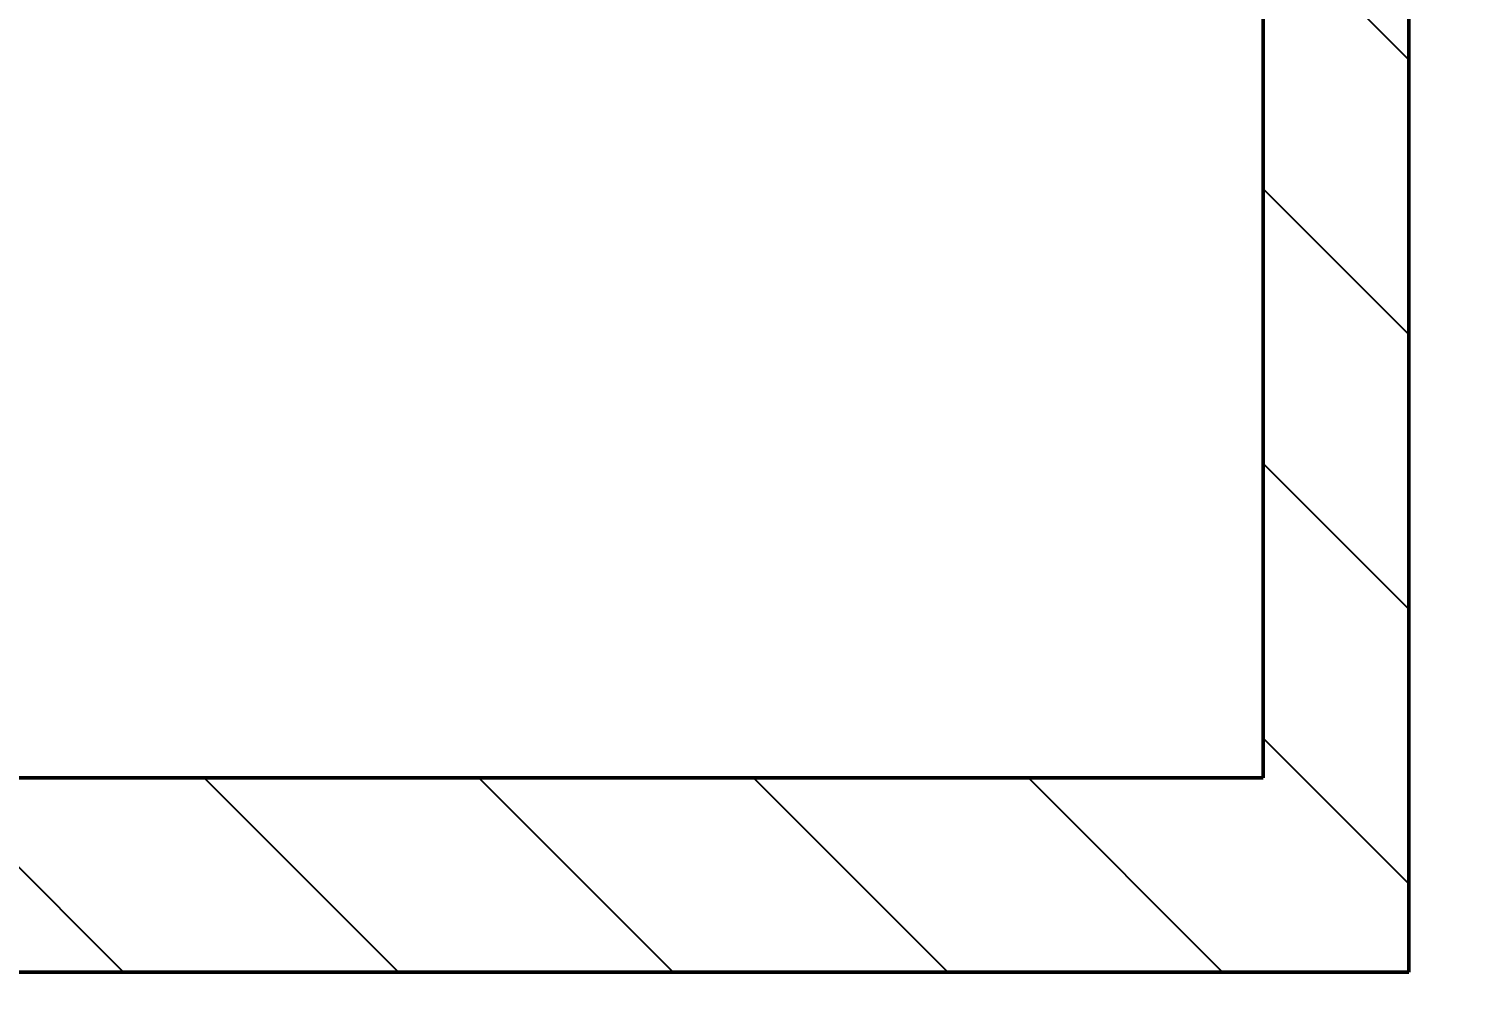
# Model space of a CAD drawing. Header units: millimetres. Extents: x 0 to 594, y 0 to 420.
# Drawn here: x 105.79 to 120.53, y 34.48 to 44.37 of the extents above; entities that cross this region are included whole.
import ezdxf

# ---------------------------------------------------------------- set-up
doc = ezdxf.new("R2010")
doc.units = ezdxf.units.MM
for name, color, linetype, lineweight in [('01-VISIBLE', 7, 'CONTINUOUS', 50), ('04-COTA', 3, 'CONTINUOUS', 25), ('05-RAYADO', 8, 'CONTINUOUS', 25), ('08-FINA', 5, 'CONTINUOUS', 25)]:
    doc.layers.add(name, color=color, linetype=linetype, lineweight=lineweight)
doc.styles.add('ISO3098', font='isocpeur.ttf')
doc.dimstyles.new('FLAMA-ISO', dxfattribs={"dimtxt": 3.5, "dimasz": 3, "dimexe": 2, "dimexo": 1, "dimgap": 1, "dimtad": 1, "dimdec": 1, "dimtxsty": 'ISO3098', "dimcen": 2.5, "dimclrd": 3, "dimclre": 3, "dimclrt": 3, "dimazin": 3, "dimtfac": 1, "dimtmove": 0, "dimatfit": 3, "dimlwd": 25, "dimlwe": 25})

msp = doc.modelspace()

# ---------------------------------------------------------------- hatches: boundary and pattern name
at = {"layer": '05-RAYADO'}
h = msp.add_hatch(dxfattribs=at)
h.set_pattern_fill('ANSI31', scale=0.62992, angle=90)
h.paths.add_polyline_path([(118.5, 53.905), (120, 53.905), (120, 34.655), (50, 34.655), (50, 53.905), (51.5, 53.905), (51.5, 36.655), (118.5, 36.655)])

# ---------------------------------------------------------------- linework, layer by layer
at = {"layer": '01-VISIBLE'}
for p, q in [((118.5, 36.655), (118.5, 53.905)), ((120, 53.905), (120, 34.655)), ((118.5, 36.655), (51.5, 36.655)), ((120, 34.655), (50, 34.655))]:
    msp.add_line(p, q, dxfattribs=at)
at = {"layer": '08-FINA'}
msp.add_circle((111.25, 50.905), 19.25, dxfattribs=at)

# ---------------------------------------------------------------- dimensions: what is measured, and where the dimension line sits
at = {"layer": '04-COTA'}
msp.add_linear_dim(base=(142, 34.655), p1=(120, 34.655), p2=(93, 379.345), angle=90, dimstyle='FLAMA-ISO', override={"dimlfac": 2}, dxfattribs=at).render()
msp.add_linear_dim(base=(50, 25.655), p1=(50, 34.655), p2=(120, 34.655), dimstyle='FLAMA-ISO', override={"dimlfac": 2, "dimpost": '%%c<>'}, dxfattribs=at).render()

doc.saveas('drawing.dxf')
